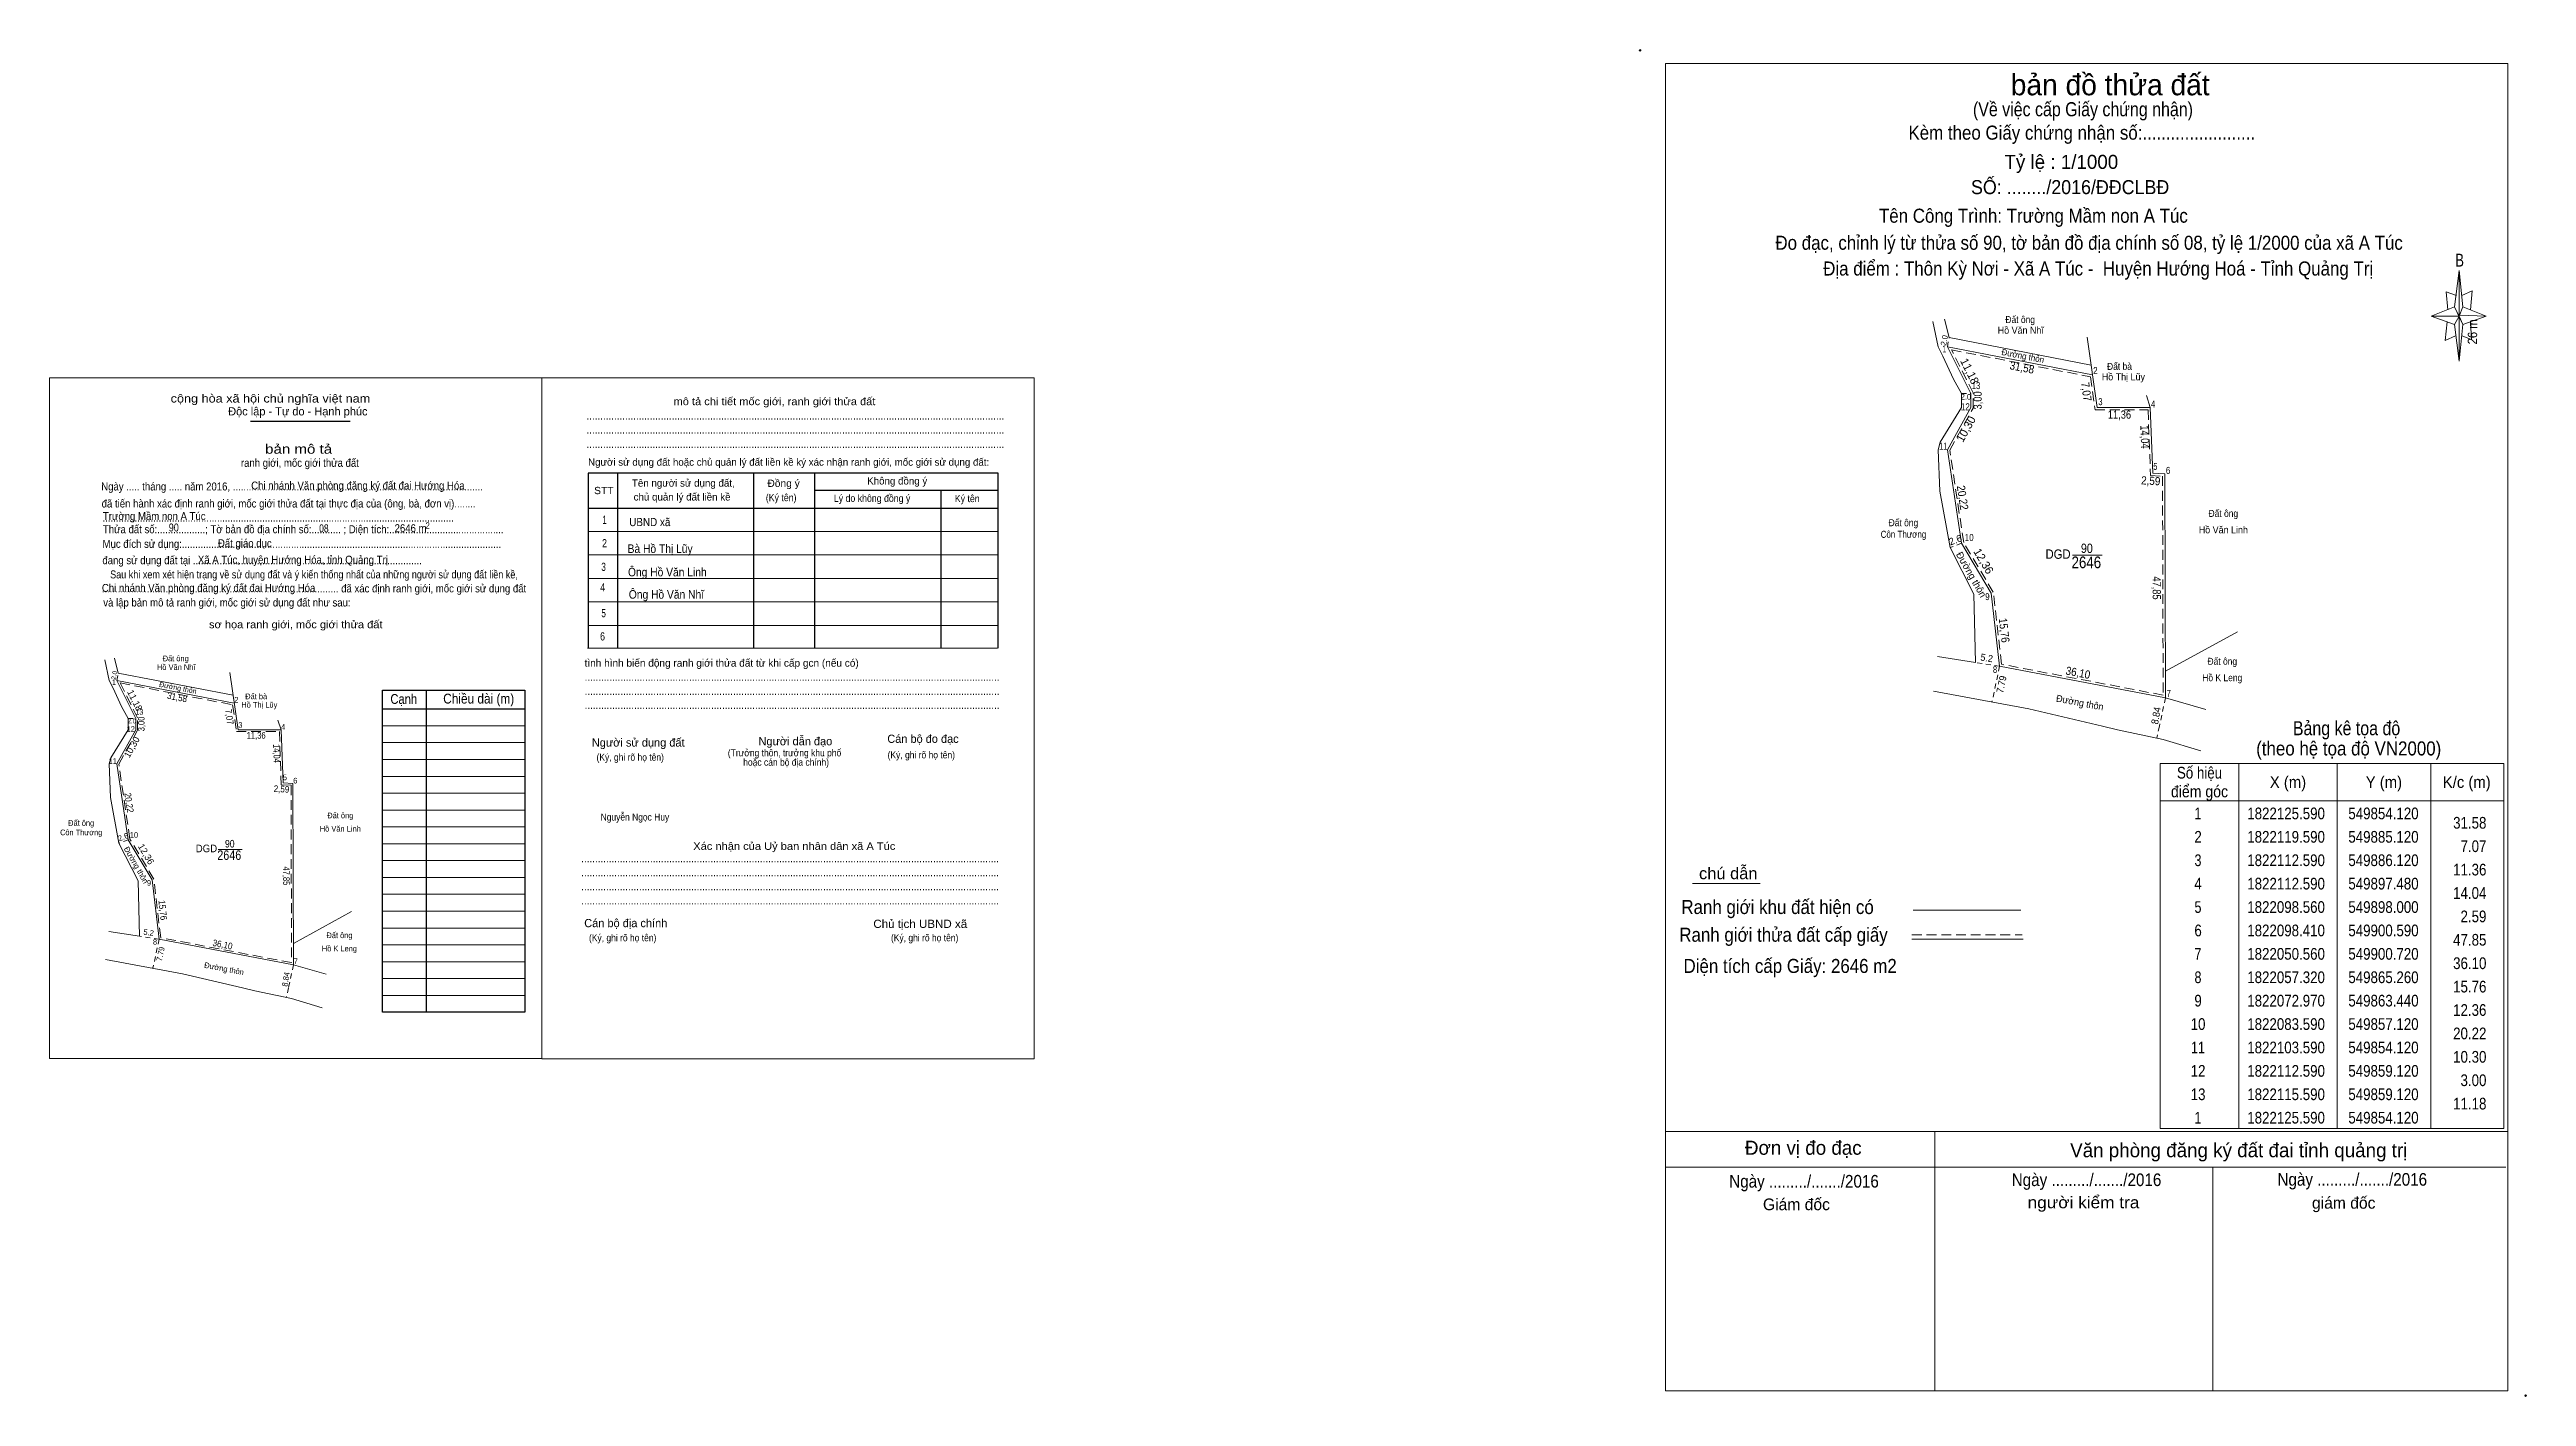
# Model space of a CAD drawing. Header units: metres. Extents: x 549449 to 549978, y 1821901 to 1822189.
import ezdxf
from ezdxf.enums import TextEntityAlignment as Align

# ---------------------------------------------------------------- set-up
doc = ezdxf.new("R2010")
doc.units = ezdxf.units.M
doc.header["$LTSCALE"] = 0.7
doc.header["$PDMODE"] = 32
doc.header["$PDSIZE"] = 0.35
doc.linetypes.add('MEDIUM_DASHED', pattern=[4.5, 3, -1.5])
doc.linetypes.add('SHORT_DASHED', pattern=[2.7, 1.5, -1.2])
for name, color, linetype, lineweight in [('1', 7, 'Continuous', 13), ('17', 7, 'Continuous', 13), ('2', 7, 'Continuous', 13), ('21', 7, 'SHORT_DASHED', 13), ('6', 7, 'Continuous', 13), ('63', 7, 'Continuous', 13), ('7', 7, 'Continuous', 13)]:
    doc.layers.add(name, color=color, linetype=linetype, lineweight=lineweight)
doc.layers.add('14', color=7, linetype='Continuous')
doc.layers.add('25', color=7, linetype='Continuous')

msp = doc.modelspace()

# ---------------------------------------------------------------- linework, layer by layer
at = {"layer": '1'}
for p, q in [((549852.12, 1822125.59), (549851.01, 1822130.98)), ((549854.5, 1822127.55), (549853.53, 1822131.45)), ((549853.12, 1822123.59), (549852.12, 1822125.59)), ((549854.12, 1822125.59), (549857.12, 1822119.59)), ((549854.12, 1822125.59), (549885.12, 1822119.59)), ((549854.5, 1822127.55), (549884.82, 1822121.68)), ((549853.12, 1822123.59), (549855.41, 1822118.69)), ((549897.48, 1822112.59), (549896.63, 1822115.14)), ((549857.12, 1822112.59), (549852.6, 1822105.19)), ((549898, 1822098.56), (549897.48, 1822112.59)), ((549854.68, 1822082.69), (549852.48, 1822094.71)), ((549854.68, 1822082.69), (549859.74, 1822072.73)), ((549857.12, 1822083.59), (549863.44, 1822072.97)), ((549865.26, 1822057.32), (549863.44, 1822072.97)), ((549461.37, 1822054.29), (549460.47, 1822058.66)), ((549463.3, 1822055.88), (549462.52, 1822059.04)), ((549463.3, 1822055.88), (549487.86, 1822051.13)), ((549462.19, 1822052.67), (549461.37, 1822054.29)), ((549462.19, 1822052.67), (549464.04, 1822048.71)), ((549462.99, 1822054.29), (549465.43, 1822049.43)), ((549462.99, 1822054.29), (549488.11, 1822049.43)), ((549498.11, 1822043.76), (549497.43, 1822045.83)), ((549465.43, 1822043.76), (549461.76, 1822037.77)), ((549498.54, 1822032.4), (549498.11, 1822043.76)), ((549463.45, 1822019.55), (549461.66, 1822029.28)), ((549463.45, 1822019.55), (549467.55, 1822011.48)), ((549465.43, 1822020.27), (549470.55, 1822011.67)), ((549472.02, 1821999), (549470.55, 1822011.67))]:
    msp.add_line(p, q, dxfattribs=at)
at = {"layer": '1', "linetype": 'MEDIUM_DASHED'}
for points in [[(549865.71, 1822057.74), (549863.92, 1822073.13), (549857.6, 1822083.76), (549854.64, 1822103.5), (549859.62, 1822112.46), (549859.62, 1822115.71), (549855.02, 1822124.91), (549884.68, 1822119.17), (549885.69, 1822112.09), (549897, 1822112.09), (549897.52, 1822098.09), (549900.09, 1822097.94), (549900.22, 1822051.16)], [(549472.38, 1821999.33), (549470.93, 1822011.81), (549465.81, 1822020.41), (549463.42, 1822036.4), (549467.45, 1822043.66), (549467.45, 1822046.29), (549463.72, 1822053.75), (549487.75, 1822049.09), (549488.56, 1822043.36), (549497.73, 1822043.36), (549498.15, 1822032.02), (549500.23, 1822031.89), (549500.34, 1821994)]]:
    msp.add_lwpolyline(points, close=True, dxfattribs=at)
at = {"layer": '1'}
for points in [[(549883.97, 1822127.66), (549886.12, 1822112.59), (549897.48, 1822112.59)], [(549857.12, 1822083.59), (549854.12, 1822103.59), (549859.12, 1822112.59), (549859.12, 1822115.59), (549857.12, 1822119.59)], [(549855.41, 1822118.69), (549857.12, 1822115.59), (549857.12, 1822112.59)], [(549487.18, 1822055.97), (549488.91, 1822043.76), (549498.11, 1822043.76)], [(549465.43, 1822020.27), (549462.99, 1822036.47), (549467.05, 1822043.76), (549467.05, 1822046.19), (549465.43, 1822049.43)], [(549464.04, 1822048.71), (549465.43, 1822046.19), (549465.43, 1822043.76)]]:
    msp.add_lwpolyline(points, dxfattribs=at)
at = {"layer": '17'}
msp.add_line((549799.67, 1822010.93), (549814.15, 1822010.93), dxfattribs=at)
at = {"layer": '2'}
for p, q in [((549852.48, 1822094.71), (549852.12, 1822103.56)), ((549900.58, 1822098.41), (549898, 1822098.56)), ((549900.59, 1822098.41), (549900.72, 1822050.56)), ((549880.83, 1822081.04), (549887.19, 1822081.04)), ((549859.74, 1822072.73), (549860.12, 1822058.1)), ((549865.26, 1822057.32), (549863.44, 1822072.97)), ((549900.7, 1822056.24), (549916.08, 1822064.67)), ((549860.12, 1822058.1), (549851.99, 1822059.38)), ((549900.72, 1822050.56), (549865.26, 1822057.32)), ((549871.49, 1822048.24), (549851.16, 1822052.03)), ((549900.72, 1822050.56), (549909.36, 1822048.11)), ((549461.66, 1822029.28), (549461.37, 1822036.45)), ((549500.62, 1822032.28), (549498.54, 1822032.4)), ((549500.63, 1822032.28), (549500.74, 1821993.52)), ((549484.63, 1822018.2), (549489.78, 1822018.2)), ((549467.55, 1822011.48), (549467.85, 1821999.63)), ((549472.02, 1821999), (549470.55, 1822011.67)), ((549500.72, 1821998.12), (549513.18, 1822004.95)), ((549467.85, 1821999.63), (549461.27, 1822000.66)), ((549500.74, 1821993.52), (549472.02, 1821999)), ((549477.06, 1821991.64), (549460.6, 1821994.71)), ((549500.74, 1821993.52), (549507.74, 1821991.54))]:
    msp.add_line(p, q, dxfattribs=at)
at = {"layer": '2', "linetype": 'SHORT_DASHED'}
for p, q in [((549865.26, 1822057.32), (549860.12, 1822058.1)), ((549865.26, 1822057.32), (549863.65, 1822049.7)), ((549900.72, 1822050.56), (549899.41, 1822044.5)), ((549899.41, 1822044.5), (549898.86, 1822041.98)), ((549472.02, 1821999), (549467.85, 1821999.63)), ((549472.02, 1821999), (549470.72, 1821992.82)), ((549500.74, 1821993.52), (549499.68, 1821988.61)), ((549499.68, 1821988.61), (549499.24, 1821986.57))]:
    msp.add_line(p, q, dxfattribs=at)
at = {"layer": '2'}
for points in [[(549890.5, 1822043.73), (549887.25, 1822044.5), (549871.49, 1822048.24)], [(549908.26, 1822039.22), (549900.25, 1822041.69), (549890.5, 1822043.73)], [(549492.46, 1821987.99), (549489.83, 1821988.61), (549477.06, 1821991.64)], [(549506.85, 1821984.34), (549500.36, 1821986.33), (549492.46, 1821987.99)]]:
    msp.add_lwpolyline(points, dxfattribs=at)
at = {"layer": '21'}
for p, q in [((549854.12, 1822125.59), (549854.5, 1822127.55)), ((549857.12, 1822115.59), (549859.12, 1822115.59)), ((549857.12, 1822083.59), (549854.68, 1822082.69)), ((549462.99, 1822054.29), (549463.3, 1822055.88)), ((549465.43, 1822046.19), (549467.05, 1822046.19)), ((549465.43, 1822020.27), (549463.45, 1822019.55))]:
    msp.add_line(p, q, dxfattribs=at)
at = {"layer": '21', "linetype": 'Continuous'}
for p, q in [((549852.6, 1822105.19), (549852.12, 1822103.56)), ((549461.76, 1822037.77), (549461.37, 1822036.45))]:
    msp.add_line(p, q, dxfattribs=at)
at = {"layer": '6'}
for p, q in [((549793.87, 1821902.5), (549793.87, 1822186.1)), ((549962.47, 1822134.1), (549963.47, 1822141.9)), ((549962.47, 1822130.3), (549957.47, 1822132.1)), ((549964.27, 1822130.3), (549963.47, 1822122.5)), ((549964.27, 1822134.1), (549969.27, 1822132.1)), ((549965.87, 1822130.9), (549966.07, 1822127.1)), ((549966.07, 1822127.1), (549964.07, 1822127.9)), ((549846.81, 1822005.23), (549869.81, 1822005.23)), ((549846.51, 1821998.99), (549870.31, 1821998.99)), ((549793.87, 1821957.9), (549973.87, 1821957.9)), ((549851.42, 1821957.9), (549851.42, 1821902.5)), ((549793.87, 1821950.3), (549973.47, 1821950.3)), ((549910.85, 1821950.3), (549910.85, 1821902.5)), ((549973.87, 1821902.5), (549793.87, 1821902.5))]:
    msp.add_line(p, q, dxfattribs=at)
at = {"layer": '6', "linetype": 'MEDIUM_DASHED'}
msp.add_line((549846.53, 1821999.97), (549870.13, 1821999.97), dxfattribs=at)
at = {"layer": '6'}
for points in [[(549793.87, 1822186.1), (549973.87, 1822186.1), (549973.87, 1821902.5)], [(549962.87, 1822136.5), (549960.67, 1822137.3), (549961.07, 1822133.5)], [(549964.07, 1822136.5), (549966.27, 1822137.5), (549965.87, 1822133.5)], [(549963.47, 1822132.1), (549962.47, 1822134.1), (549957.47, 1822132.1)], [(549960.87, 1822130.9), (549960.47, 1822126.9), (549962.67, 1822127.9)], [(549963.47, 1822132.1), (549964.27, 1822130.3), (549969.27, 1822132.1)]]:
    msp.add_lwpolyline(points, dxfattribs=at)
for points in [[(549963.47, 1822141.9), (549964.27, 1822134.1), (549963.47, 1822132.1)], [(549963.47, 1822132.1), (549957.47, 1822132.1), (549962.47, 1822134.1), (549964.27, 1822130.3), (549969.27, 1822132.1), (549963.47, 1822132.3)], [(549963.47, 1822132.1), (549963.47, 1822122.5), (549962.47, 1822130.3)]]:
    msp.add_lwpolyline(points, close=True, dxfattribs=at)
for p in [(549788.47, 1822188.9), (549977.67, 1821901.5)]:
    msp.add_point(p, dxfattribs=at)
at = {"layer": '63'}
for p, q in [((549916.39, 1822036.58), (549916.39, 1821958.58)), ((549937.39, 1822036.58), (549937.39, 1821958.58)), ((549957.39, 1822036.58), (549957.39, 1821958.58)), ((549899.59, 1822028.58), (549972.99, 1822028.58))]:
    msp.add_line(p, q, dxfattribs=at)
msp.add_lwpolyline([(549899.59, 1822036.58), (549972.99, 1822036.58), (549972.99, 1821958.58), (549899.59, 1821958.58)], close=True, dxfattribs=at)
at = {"layer": '7', "lineweight": 25}
for p, q in [((549491.57, 1822109.65), (549512.84, 1822109.65)), ((549569.99, 1822098.56), (549569.99, 1822061.2)), ((549599.01, 1822098.41), (549599.01, 1822061.2)), ((549612.1, 1822098.41), (549612.1, 1822061.2)), ((549612.1, 1822094.94), (549651.33, 1822094.94)), ((549639.04, 1822094.94), (549639.04, 1822061.2)), ((549563.69, 1822091.13), (549651.33, 1822091.13)), ((549529.08, 1822052.22), (549529.08, 1821983.4)), ((549519.78, 1822048.2), (549550.2, 1822048.2))]:
    msp.add_line(p, q, dxfattribs=at)
at = {"layer": '7'}
for p, q in [((549563.69, 1822086.12), (549651.33, 1822086.12)), ((549563.69, 1822081.1), (549651.33, 1822081.1)), ((549563.69, 1822076.08), (549651.33, 1822076.08)), ((549563.69, 1822071.06), (549651.33, 1822071.06)), ((549563.54, 1822061.2), (549651.18, 1822061.2)), ((549563.69, 1822066.05), (549651.33, 1822066.05)), ((549519.78, 1822044.6), (549550.2, 1822044.6)), ((549519.78, 1822041), (549550.2, 1822041)), ((549519.78, 1822037.4), (549550.2, 1822037.4)), ((549519.78, 1822033.8), (549550.2, 1822033.8)), ((549519.78, 1822030.2), (549550.2, 1822030.2)), ((549519.78, 1822026.6), (549550.2, 1822026.6)), ((549519.78, 1822023), (549550.2, 1822023)), ((549519.78, 1822019.4), (549550.2, 1822019.4)), ((549519.78, 1822015.8), (549550.2, 1822015.8)), ((549519.78, 1822012.2), (549550.2, 1822012.2)), ((549519.78, 1822008.6), (549550.2, 1822008.6)), ((549519.78, 1822005), (549550.2, 1822005)), ((549519.78, 1822001.4), (549550.2, 1822001.4)), ((549519.78, 1821997.8), (549550.2, 1821997.8)), ((549519.78, 1821994.2), (549550.2, 1821994.2)), ((549519.78, 1821990.6), (549550.2, 1821990.6)), ((549519.78, 1821987), (549550.2, 1821987))]:
    msp.add_line(p, q, dxfattribs=at)
for points in [[(549448.63, 1822118.97), (549553.82, 1822118.97), (549553.82, 1821973.49), (549448.63, 1821973.49)], [(549553.82, 1822118.97), (549659.01, 1822118.97), (549659.01, 1821973.48), (549553.82, 1821973.48)], [(549553.82, 1822118.97), (549659.01, 1822118.97), (549659.01, 1821973.48), (549553.82, 1821973.48)]]:
    msp.add_lwpolyline(points, close=True, dxfattribs=at)
at = {"layer": '7', "lineweight": 25}
msp.add_lwpolyline([(549651.33, 1822061.2), (549651.33, 1822098.56), (549563.69, 1822098.56), (549563.69, 1822061.2)], dxfattribs=at)
msp.add_lwpolyline([(549519.78, 1822052.22), (549550.2, 1822052.22), (549550.2, 1821983.4), (549519.78, 1821983.4)], close=True, dxfattribs=at)

# ---------------------------------------------------------------- texts
at = {"layer": '14', "width": 0.9}
for s, p in [('Bà Hồ Thị Lũy', (549579.085, 1822081.53)), ('Ông Hồ Văn Linh', (549580.625, 1822076.53)), ('Ông Hồ Văn Nhĩ', (549580.435, 1822071.76))]:
    msp.add_text(s, height=1.82, dxfattribs=at).set_placement(p, align=Align.CENTER)
at = {"layer": '17', "width": 0.9}
msp.add_text('Nguyễn Ngọc Huy', height=1.5, dxfattribs=at).set_placement((549566.38, 1822024.36))
at = {"layer": '2'}
for s, height, width, p in [('Hồ Văn Nhĩ', 1.5, 0.95, (549869.805, 1822128.35)), ('Đất ông', 1.5, 0.9, (549869.68, 1822130.64)), ('Hồ Thị Lũy', 1.5, 0.95, (549891.725, 1822118.41)), ('Đất bà', 1.5, 0.9, (549890.89, 1822120.64)), ('Đất ông', 1.5, 0.9, (549844.73, 1822087.24)), ('Hồ Văn Linh', 1.5, 0.95, (549913.08, 1822085.73)), ('Đất ông', 1.5, 0.9, (549913.08, 1822089.23)), ('Côn Thương', 1.5, 0.85, (549844.735, 1822084.76)), ('DGD', 2, 0.9, (549877.77, 1822080.28)), ('90', 2, 0.85, (549883.92, 1822081.52)), ('2646', 2.5, 0.85, (549883.81, 1822078.27)), ('Hồ Văn Nhĩ', 1.215, 0.95, (549475.695, 1822056.53)), ('Đất ông', 1.215, 0.9, (549475.59, 1822058.38)), ('Hồ K Leng', 1.5, 0.9, (549912.855, 1822054.13)), ('Đất ông', 1.5, 0.9, (549912.86, 1822057.63)), ('Đất bà', 1.215, 0.9, (549492.78, 1822050.28)), ('Hồ Thị Lũy', 1.215, 0.95, (549493.455, 1822048.48)), ('Đất ông', 1.215, 0.9, (549455.39, 1822023.23)), ('Đất ông', 1.215, 0.9, (549510.75, 1822024.84)), ('Côn Thương', 1.215, 0.85, (549455.39, 1822021.22)), ('DGD', 1.62, 0.95, (549482.15, 1822017.59)), ('90', 1.62, 0.85, (549487.14, 1822018.6)), ('Hồ Văn Linh', 1.215, 0.95, (549510.75, 1822022.01)), ('2646', 2.025, 0.85, (549487.035, 1822015.96)), ('Hồ K Leng', 1.215, 0.9, (549510.56, 1821996.41)), ('Đất ông', 1.215, 0.9, (549510.58, 1821999.24))]:
    msp.add_text(s, height=height, dxfattribs=dict(at, width=width)).set_placement(p, align=Align.CENTER)
for height, p in [(1.5, (549858.5791, 1822076.5368)), (1.215, (549466.6128, 1822014.5512))]:
    msp.add_text('Đường thôn', height=height, rotation=299.718, dxfattribs=at).set_placement(p, align=Align.CENTER)
at = {"layer": '2', "width": 0.95}
for s, height, rotation, p in [('7.79', 1.5, 78.07, (549866.4003, 1822053.3)), ('Đường thôn', 1.5, 349.206, (549882.2945, 1822048.8311)), ('8.84', 1.5, 80.229, (549899.4387, 1822046.6527)), ('7.79', 1.215, 78.07, (549472.9362, 1821995.7294)), ('Đường thôn', 1.215, 349.206, (549485.8112, 1821992.1215)), ('8.84', 1.215, 80.229, (549499.7, 1821990.3519))]:
    msp.add_text(s, height=height, rotation=rotation, dxfattribs=at).set_placement(p, align=Align.CENTER)
at = {"layer": '21', "width": 0.95}
for s, height, rotation, p in [('2.0', 1.215, 79.028, (549854.0473, 1822126.8394)), ('Đường thôn', 1.35, 349.046, (549870.1217, 1822122.969)), ('2.0', 0.9839, 79.028, (549462.938, 1822055.3064)), ('5.2', 1.5, 351.371, (549862.4125, 1822058.3639)), ('Đường thôn', 1.093, 349.046, (549475.9561, 1822052.1749)), ('5.2', 1.215, 351.371, (549469.7189, 1821999.8408))]:
    msp.add_text(s, height=height, rotation=rotation, dxfattribs=at).set_placement(p, align=Align.CENTER)
at = {"layer": '21', "width": 0.85}
for height, p in [(1.215, (549858.08, 1822114.28)), (0.9841, (549466.205, 1822045.13))]:
    msp.add_text('2.0', height=height, dxfattribs=at).set_placement(p, align=Align.CENTER)
at = {"layer": '21'}
for height, p in [(1.5, (549856.0855, 1822083.6073)), (1.215, (549464.5848, 1822020.2912))]:
    msp.add_text('2.6', height=height, rotation=20.247, dxfattribs=at).set_placement(p, align=Align.CENTER)
at = {"layer": '25', "width": 0.9}
for s, p in [('Chi nhánh Văn phòng đăng ký đất đai Hướng Hóa', (549491.71, 1822095.08)), ('Đất giáo dục', (549484.61, 1822082.76)), ('Chi nhánh Văn phòng đăng ký đất đai Hướng Hóa', (549459.82, 1822073.21))]:
    msp.add_text(s, height=1.7, dxfattribs=at).set_placement(p)
at = {"layer": '6'}
for s, height, p in [('bản đồ thửa đất', 4.5, (549888.91, 1822179.3)), ('Tỷ lệ : 1/1000', 3, (549878.465, 1822163.58)), ('Đơn vị đo đạc', 3, (549823.335, 1821952.96)), ('Văn phòng đăng ký đất đai tỉnh quảng trị', 3, (549916.375, 1821952.43)), (' Giám đốc', 2.5, (549821.405, 1821941.12)), (' giám đốc', 2.5, (549938.335, 1821941.44))]:
    msp.add_text(s, height=height, dxfattribs=at).set_placement(p, align=Align.CENTER)
for s, height, width, p in [('(Về việc cấp Giấy chứng nhận)', 3, 0.85, (549883.085, 1822174.82)), ('Kèm theo Giấy chứng nhận số:........................', 3, 0.9, (549882.835, 1822169.82)), ('SỐ: ......../2016/ĐĐCLBĐ', 3, 0.95, (549880.345, 1822158.18)), ('Tên Công Trình: Trường Mầm non A Túc', 3, 0.9, (549872.495, 1822152.08)), ('Đo đạc, chỉnh lý từ thửa số 90, tờ bản đồ địa chính số 08, tỷ lệ 1/2000 của xã A Túc', 3, 0.9, (549884.405, 1822146.3)), ('Địa điểm : Thôn Kỳ Nơi - Xã A Túc -  Huyện Hướng Hoá - Tỉnh Quảng Trị ', 3, 0.9, (549886.845, 1822140.8)), ('B', 2.755, 0.75, (549963.57, 1822142.7)), ('Bảng kê tọa độ ', 3, 0.85, (549939.88, 1822042.59)), ('(theo hệ tọa độ VN2000)', 3, 0.9, (549939.87, 1822038.27)), ('chú dẫn', 2.5, 1.05, (549807.305, 1822011.83)), ('Ranh giới khu đất hiện có ', 3, 0.9, (549818.34, 1822004.39)), ('Ranh giới thửa đất cấp giấy', 3, 0.9, (549819.105, 1821998.47)), ('Diện tích cấp Giấy: 2646 m2', 3, 0.9, (549820.52, 1821991.8)), ('Ngày ........./......./2016', 2.7, 0.9, (549823.49, 1821945.95)), ('Ngày ........./......./2016', 2.7, 0.9, (549883.85, 1821946.27)), (' người kiểm tra', 2.5, 1.1, (549882.69, 1821941.54)), ('Ngày ........./......./2016', 2.7, 0.9, (549940.63, 1821946.35))]:
    msp.add_text(s, height=height, dxfattribs=dict(at, width=width)).set_placement(p, align=Align.CENTER)
at = {"layer": '6', "width": 0.9}
msp.add_text('26 m', height=1.999, rotation=89.004, dxfattribs=at).set_placement((549967.316, 1822128.7426), align=Align.CENTER)
msp.add_text('Trường Mầm non A Túc', height=1.7, dxfattribs=at).set_placement((549460.04, 1822088.55))
at = {"layer": '63'}
for s, height, width, p in [(' 1', 1.5, 0.75, (549853.91, 1822124.37)), (' 2', 1.5, 0.85, (549886.21, 1822119.74)), (' 13', 1.5, 0.8, (549861.14, 1822116.53)), (' 3', 1.5, 0.8, (549887.27, 1822113.1)), (' 4', 1.5, 0.85, (549898.56, 1822112.59)), (' 12', 1.5, 0.85, (549858.9, 1822112.01)), (' 11', 1.5, 0.8, (549854.12, 1822103.59)), (' 5', 1.5, 0.8, (549899.01, 1822099.28)), (' 6', 1.5, 0.85, (549901.75, 1822098.41)), (' 10', 1.5, 0.85, (549859.73, 1822084.09)), (' 9', 1.5, 0.85, (549863.15, 1822071.45)), (' 8', 1.5, 0.8, (549864.75, 1822055.87)), (' 1', 1.215, 0.75, (549462.83, 1822053.3)), (' 2', 1.215, 0.85, (549488.98, 1822049.55)), (' 7', 1.5, 0.8, (549901.88, 1822050.77)), (' 13', 1.215, 0.8, (549468.68, 1822046.96)), (' 3', 1.215, 0.8, (549489.84, 1822044.18)), (' 4', 1.215, 0.85, (549498.99, 1822043.76)), (' 12', 1.215, 0.85, (549466.87, 1822043.3)), (' 11', 1.215, 0.8, (549463, 1822036.47)), (' 5', 1.215, 0.8, (549499.36, 1822032.98)), (' 6', 1.215, 0.85, (549501.57, 1822032.28)), ('31.58', 2.5, 0.85, (549969.29, 1822022.63)), (' 10', 1.215, 0.85, (549467.55, 1822020.68)), ('7.07', 2.5, 0.85, (549969.29, 1822017.63)), ('11.36', 2.5, 0.85, (549969.29, 1822012.63)), (' 9', 1.215, 0.8, (549470.31, 1822010.44)), ('14.04', 2.5, 0.85, (549969.29, 1822007.63)), ('2.59', 2.5, 0.85, (549969.29, 1822002.63)), (' 8', 1.215, 0.8, (549471.6, 1821997.82)), ('47.85', 2.5, 0.85, (549969.29, 1821997.63)), (' 7', 1.215, 0.8, (549501.68, 1821993.69)), ('36.10', 2.5, 0.85, (549969.29, 1821992.63)), ('15.76', 2.5, 0.85, (549969.29, 1821987.63)), ('12.36', 2.5, 0.85, (549969.29, 1821982.63)), ('20.22', 2.5, 0.85, (549969.29, 1821977.63)), ('10.30', 2.5, 0.85, (549969.29, 1821972.63)), ('3.00', 2.5, 0.85, (549969.29, 1821967.63)), ('11.18', 2.5, 0.85, (549969.29, 1821962.63))]:
    msp.add_text(s, height=height, dxfattribs=dict(at, width=width)).set_placement(p, align=Align.RIGHT)
for s, height, rotation, p in [('11,18', 1.75, 296.565, (549858.0893, 1822119.9613)), ('10,30', 1.75, 60.945, (549858.8595, 1822107.5751)), ('12,36', 1.75, 300.757, (549861.1037, 1822079.3325)), ('11,18', 1.417, 296.565, (549466.219, 1822049.7319)), ('10,30', 1.417, 60.945, (549466.8321, 1822039.7058)), ('12,36', 1.417, 300.757, (549468.6561, 1822016.8224))]:
    msp.add_text(s, height=height, rotation=rotation, dxfattribs=at).set_placement(p, align=Align.CENTER)
for s, height, rotation, width, p in [('31,58', 1.75, 349.046, 0.9, (549869.8987, 1822120.3012)), ('3,00', 1.75, 90, 0.85, (549861.45, 1822114.12)), ('7,07', 1.75, 278.13, 0.9, (549882.9523, 1822115.8537)), ('14,04', 1.75, 272.123, 0.85, (549895.4353, 1822106.2874)), ('2,59', 1.75, 356.685, 0.9, (549897.5244, 1822096.0739)), ('20,22', 1.75, 278.531, 0.9, (549856.5153, 1822093.2148)), ('47,85', 1.75, 270.156, 0.85, (549897.9768, 1822074.0374)), ('15,76', 1.75, 276.633, 0.9, (549865.3951, 1822064.8961)), ('36,10', 1.75, 349.207, 0.9, (549881.8711, 1822055.0927)), ('31,58', 1.417, 349.046, 0.9, (549475.7753, 1822050.0067)), ('3,00', 1.417, 90, 0.85, (549468.93, 1822044.995)), ('7,07', 1.417, 278.13, 0.9, (549486.3564, 1822046.4152)), ('14,04', 1.417, 272.123, 0.85, (549496.4672, 1822038.6562)), ('20,22', 1.417, 278.531, 0.9, (549464.931, 1822028.0601)), ('2,59', 1.417, 356.685, 0.9, (549498.154, 1822030.3859)), ('47,85', 1.417, 270.156, 0.85, (549498.5255, 1822012.5319)), ('15,76', 1.417, 276.633, 0.9, (549472.1269, 1822005.1369)), ('36,10', 1.417, 349.207, 0.9, (549485.4773, 1821997.1887))]:
    msp.add_text(s, height=height, rotation=rotation, dxfattribs=dict(at, width=width)).set_placement(p, align=Align.CENTER)
for s, height, width, p in [('11,36', 1.75, 0.85, (549890.885, 1822110.22)), ('11,36', 1.417, 0.85, (549492.775, 1822041.85)), ('Số hiệu', 2.5, 0.85, (549907.99, 1822033.33)), ('điểm góc', 2.5, 0.9, (549907.99, 1822029.33)), ('X (m)', 2.5, 0.95, (549926.89, 1822031.33)), ('Y (m)', 2.5, 0.95, (549947.385, 1822031.33)), ('K/c (m)', 2.5, 0.95, (549965.09, 1822031.33)), (' 1', 2.5, 0.75, (549907.285, 1822024.63)), ('1822125.590', 2.5, 0.85, (549926.49, 1822024.63)), ('549854.120', 2.5, 0.85, (549947.295, 1822024.63)), (' 2', 2.5, 0.85, (549907.29, 1822019.63)), ('1822119.590', 2.5, 0.85, (549926.49, 1822019.63)), ('549885.120', 2.5, 0.85, (549947.295, 1822019.63)), (' 3', 2.5, 0.8, (549907.29, 1822014.63)), ('1822112.590', 2.5, 0.85, (549926.49, 1822014.63)), ('549886.120', 2.5, 0.85, (549947.295, 1822014.63)), (' 4', 2.5, 0.85, (549907.285, 1822009.63)), ('1822112.590', 2.5, 0.85, (549926.49, 1822009.63)), ('549897.480', 2.5, 0.85, (549947.295, 1822009.63)), (' 5', 2.5, 0.8, (549907.29, 1822004.63)), ('1822098.560', 2.5, 0.85, (549926.49, 1822004.63)), ('549898.000', 2.5, 0.85, (549947.295, 1822004.63)), (' 6', 2.5, 0.85, (549907.29, 1821999.63)), ('1822098.410', 2.5, 0.85, (549926.49, 1821999.63)), ('549900.590', 2.5, 0.85, (549947.295, 1821999.63)), (' 8', 2.5, 0.8, (549907.29, 1821989.63)), (' 7', 2.5, 0.8, (549907.29, 1821994.63)), ('1822050.560', 2.5, 0.85, (549926.49, 1821994.63)), ('1822057.320', 2.5, 0.85, (549926.49, 1821989.63)), ('549900.720', 2.5, 0.85, (549947.295, 1821994.63)), ('549865.260', 2.5, 0.85, (549947.295, 1821989.63)), (' 9', 2.5, 0.85, (549907.285, 1821984.63)), ('1822072.970', 2.5, 0.85, (549926.49, 1821984.63)), ('549863.440', 2.5, 0.85, (549947.295, 1821984.63)), (' 10', 2.5, 0.85, (549907.285, 1821979.63)), ('1822083.590', 2.5, 0.85, (549926.49, 1821979.63)), ('549857.120', 2.5, 0.85, (549947.295, 1821979.63)), (' 11', 2.5, 0.8, (549907.285, 1821974.63)), ('1822103.590', 2.5, 0.85, (549926.49, 1821974.63)), ('549854.120', 2.5, 0.85, (549947.295, 1821974.63)), (' 12', 2.5, 0.85, (549907.29, 1821969.63)), ('1822112.590', 2.5, 0.85, (549926.49, 1821969.63)), ('549859.120', 2.5, 0.85, (549947.295, 1821969.63)), (' 13', 2.5, 0.85, (549907.29, 1821964.63)), ('1822115.590', 2.5, 0.85, (549926.49, 1821964.63)), ('549859.120', 2.5, 0.85, (549947.295, 1821964.63)), (' 1', 2.5, 0.75, (549907.285, 1821959.63)), ('1822125.590', 2.5, 0.85, (549926.49, 1821959.63)), ('549854.120', 2.5, 0.85, (549947.295, 1821959.63))]:
    msp.add_text(s, height=height, dxfattribs=dict(at, width=width)).set_placement(p, align=Align.CENTER)
at = {"layer": '7'}
for s, height, width, p in [('cộng hòa xã hội chủ nghĩa việt nam', 1.756, 1.15, (549474.51, 1822113.66)), ('........................................................................................................................................................', 1.756, 0.9, (549563.35, 1822110)), ('........................................................................................................................................................', 1.756, 0.9, (549563.35, 1822106.99)), ('........................................................................................................................................................', 1.756, 0.9, (549563.35, 1822103.98)), ('Ngày ..... tháng ..... năm 2016, ..............................................................................................', 1.7, 0.9, (549459.68, 1822094.88)), (' đã tiến hành xác định ranh giới, mốc giới thửa đất tại thực địa của (ông, bà, đơn vị)........', 1.7, 0.9, (549459.2, 1822091.24)), ('STT', 1.555, 1.05, (549564.99, 1822094.09)), ('(Ký tên)', 1.555, 0.9, (549601.67, 1822092.59)), ('Đồng ý', 1.555, 1.05, (549602.01, 1822095.64)), ('Lý do không đồng ý', 1.555, 0.9, (549616.21, 1822092.44)), ('Ký tên', 1.555, 0.9, (549642.05, 1822092.38)), ('Thửa đất số:..................; Tờ bản đồ địa chính số:........... ; Diện tích:...........................................', 1.7, 0.9, (549460.04, 1822085.74)), ('....................................................................................................................................', 1.7, 0.9, (549459.96, 1822088.24)), ('90', 1.7, 0.85, (549474.1, 1822086.12)), ('08', 1.7, 0.8, (549506.24, 1822085.94)), ('2646 m', 1.7, 0.9, (549522.36, 1822085.96)), ('2', 1.377, 0.8, (549528.97, 1822086.7)), ('Mục đích sử dụng:........................................................................................................................', 1.7, 0.9, (549459.96, 1822082.62)), ('đang sử dụng đất tại ......................................................................................', 1.7, 0.9, (549459.92, 1822079.12)), ('Sau khi xem xét hiện trạng về sử dụng đất và ý kiến thống nhất của những người sử dụng đất liền kề,', 1.7, 0.85, (549461.58, 1822076.09)), ('Xã A Túc, huyện Hướng Hóa, tỉnh Quảng Trị', 1.7, 0.9, (549480.33, 1822079.24)), ('......................................................................................... đã xác định ranh giới, mốc giới sử dụng đất', 1.7, 0.9, (549459.78, 1822073.1)), (' và lập bản mô tả ranh giới, mốc giới sử dụng đất như sau:', 1.7, 0.9, (549459.54, 1822070.09)), ('Cạnh', 2.1, 0.85, (549521.46, 1822049.28)), ('Chiều dài (m)', 2.1, 0.9, (549532.74, 1822049.36)), ('.......................................................................................................................................................', 1.756, 0.9, (549562.95, 1822054.22)), ('.......................................................................................................................................................', 1.756, 0.9, (549562.95, 1822051.21)), ('.......................................................................................................................................................', 1.756, 0.9, (549562.95, 1822048.2)), ('(Ký, ghi rõ họ tên)', 1.505, 0.9, (549565.5, 1822037.14)), ('(Ký, ghi rõ họ tên)', 1.505, 0.9, (549627.69, 1822037.64)), ('........................................................................................................................................................', 1.756, 0.9, (549562.23, 1822015.45)), ('........................................................................................................................................................', 1.756, 0.9, (549562.23, 1822012.44)), ('........................................................................................................................................................', 1.756, 0.9, (549562.23, 1822009.44)), ('........................................................................................................................................................', 1.756, 0.9, (549562.23, 1822006.43)), ('Chủ tịch UBND xã', 1.76, 1.05, (549624.64, 1822001.42)), ('(Ký, ghi rõ họ tên)', 1.505, 0.9, (549563.89, 1821998.57)), ('(Ký, ghi rõ họ tên)', 1.505, 0.9, (549628.41, 1821998.57))]:
    msp.add_text(s, height=height, dxfattribs=dict(at, width=width)).set_placement(p)
for s, height, width, p in [('mô tả chi tiết mốc giới, ranh giới thửa đất', 1.605, 1.1, (549603.52, 1822113.1)), ('bản mô tả', 2.007, 1.2, (549501.85, 1822102.73)), ('ranh giới, mốc giới thửa đất', 1.7, 0.9, (549502.12, 1822099.93)), ('1', 1.756, 0.7, (549567.195, 1822087.74)), ('UBND xã', 1.75, 0.9, (549576.885, 1822087.26)), ('2', 1.756, 0.8, (549567.205, 1822082.73)), ('3', 1.756, 0.75, (549567.005, 1822077.69)), ('4', 1.756, 0.8, (549566.81, 1822073.31)), ('sơ họa ranh giới, mốc giới thửa đất', 1.605, 1.1, (549501.235, 1822065.45)), ('5', 1.756, 0.75, (549567.015, 1822067.8)), ('6', 1.756, 0.8, (549566.785, 1822062.83)), ('(Trưởng thôn, trưởng khu phố', 1.505, 0.9, (549605.67, 1822038.08)), ('hoặc cán bộ địa chính)', 1.505, 0.9, (549606.005, 1822036.07)), ('Xác nhận của Uỷ ban nhân dân xã A Túc', 1.61, 1.1, (549607.755, 1822018.09))]:
    msp.add_text(s, height=height, dxfattribs=dict(at, width=width)).set_placement(p, align=Align.CENTER)
for s, height, p in [('Độc lập - Tự do - Hạnh phúc', 1.756, (549486.8, 1822110.91)), ('Người sử dụng đất hoặc chủ quản lý đất liền kề ký xác nhận ranh giới, mốc giới sử dụng đất:', 1.555, (549563.69, 1822100.16)), ('Không đồng ý', 1.555, (549623.33, 1822096.15)), ('Tên người sử dụng đất,', 1.555, (549573.07, 1822095.69)), ('chủ quản lý đất liền kề', 1.555, (549573.43, 1822092.73)), ('tình hình biến động ranh giới thửa đất từ khi cấp gcn (nếu có)', 1.605, (549562.95, 1822057.23)), ('Người sử dụng đất', 1.756, (549564.49, 1822040.16)), ('Người dẫn đạo', 1.755, (549600.1, 1822040.44)), ('Cán bộ đo đạc', 1.752, (549627.63, 1822040.96)), ('Cán bộ địa chính', 1.756, (549562.87, 1822001.58))]:
    msp.add_text(s, height=height, dxfattribs=at).set_placement(p)

doc.saveas('drawing.dxf')
